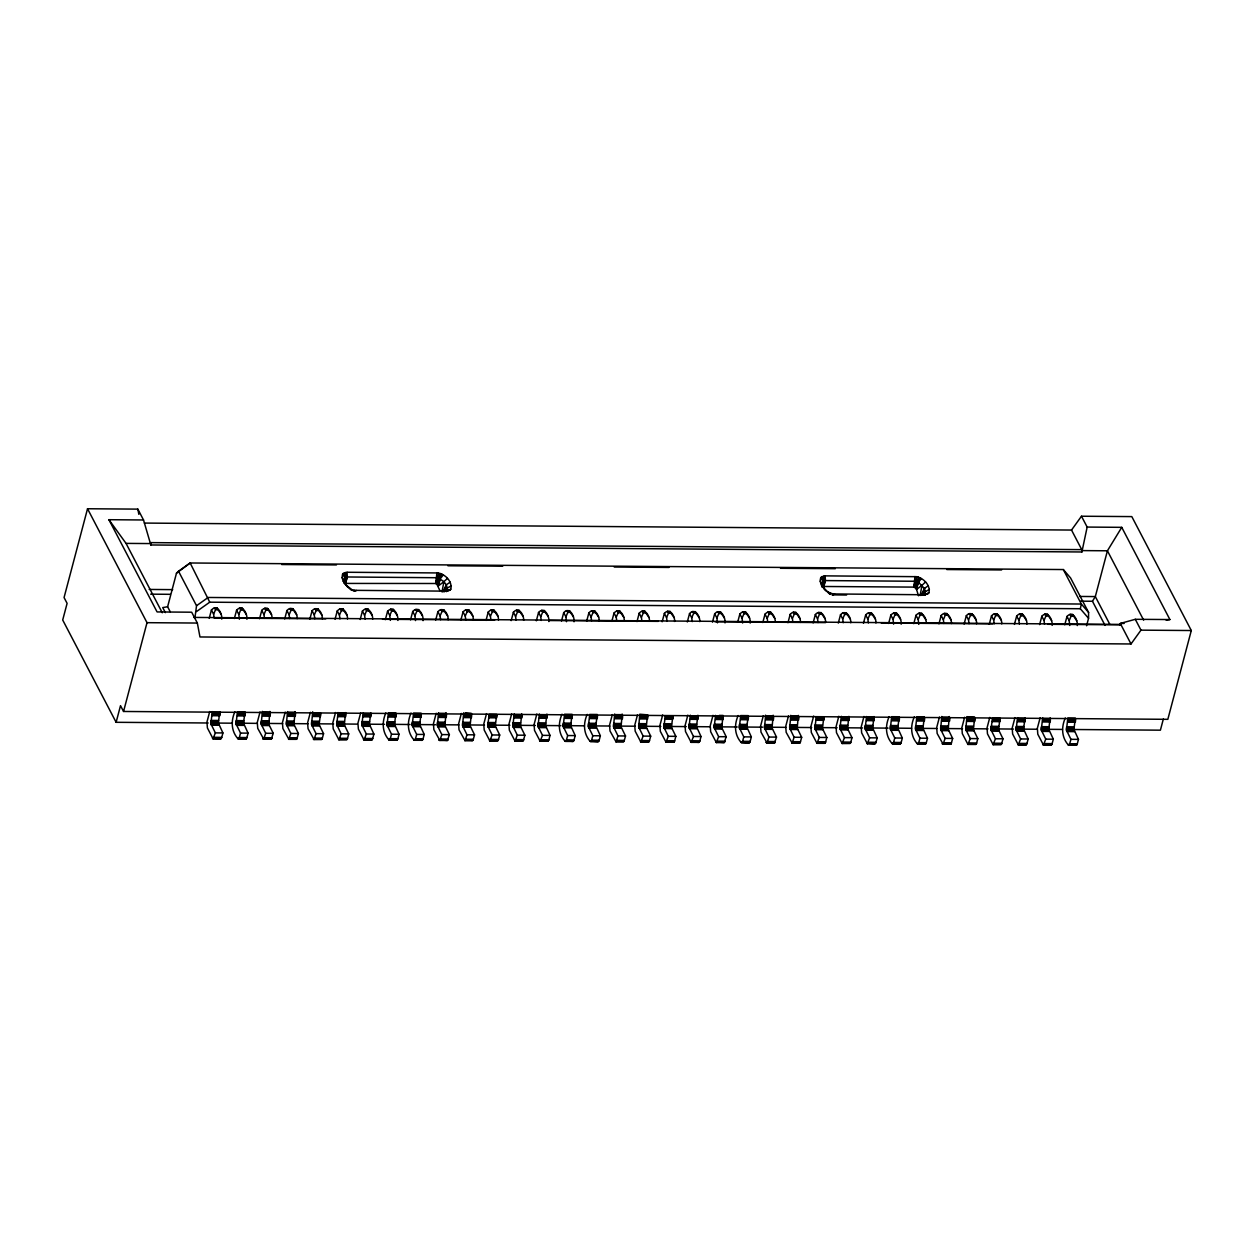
<?xml version="1.0" encoding="UTF-8"?>
<svg xmlns="http://www.w3.org/2000/svg" width="1254" height="1254" viewBox="0 0 1254 1254"><rect width="100%" height="100%" fill="white"/><g stroke="black" fill="none" stroke-linecap="round" stroke-linejoin="round"><path stroke-width="1.5" d="M195.028 617.172L196.533 605.729L178.523 571.228L190.153 562.983L1063.329 569.551L1070.571 577.953L1088.582 612.438L1088.55 618.3L1086.575 625.746M345.947 585.022L353.942 591.245L354.851 590.336L446.361 591.151L450.797 589.255C452.741 581.307 444.621 573.329 436.847 572.937L347.029 572.263L342.593 574.16C340.571 580.978 346.872 586.433 351.575 590.321M209.732 711.535L206.957 722.022L207.396 727.947L213.055 738.763L215.359 732.885L210.907 723.793L212.239 711.582M212.443 738.167L220.594 738.81L221.739 737.383L222.914 732.947L218.368 723.009L219.795 711.645M237.617 738.355L239.138 738.167L240.533 733.073L236.081 723.981L237.414 711.77L244.953 711.833L243.527 723.197L248.073 733.135L246.913 737.571L245.768 738.998L237.617 738.355C231.065 730.721 230.971 720.58 234.89 711.723M260.064 711.911L257.289 722.398L257.728 728.323L263.701 739.092L265.691 733.261L261.24 724.169L262.337 711.363M262.776 738.543L271.256 739.155L273.247 733.324L268.795 724.232L269.892 711.426M285.222 712.1L282.448 722.586L282.887 728.527L288.875 739.28L290.85 733.449L286.398 724.357L287.495 711.567M295.489 738.778L297.01 738.606L298.405 733.512L293.953 724.42L295.051 711.614M310.381 712.303L307.622 722.774L308.045 728.715L314.033 739.468L316.024 733.637L311.572 724.546L312.669 711.755M320.946 739.39L322.168 738.794L323.563 733.7L319.112 724.608L320.616 713.15L313.077 713.087M335.555 712.491L332.78 722.962L333.219 728.903L338.862 739.703L341.182 733.825L336.73 724.734L338.063 712.538M345.822 739.17L347.342 738.982L348.737 733.888L344.286 724.796L345.618 712.586M360.713 712.68L357.939 723.15L358.378 729.091L364.036 739.891L366.34 734.013L361.889 724.922L363.221 712.727M363.425 739.296L371.576 739.954L372.72 738.512L373.896 734.076L369.35 724.138L370.776 712.774M388.599 739.484L390.119 739.296L391.514 734.201L387.063 725.125L388.395 712.915L395.935 712.977L394.508 724.326L399.054 734.264L397.894 738.7L396.75 740.142L388.599 739.484C382.047 731.866 381.953 721.724 385.871 712.868M413.757 739.672L415.278 739.484L416.673 734.405L412.221 725.314L413.554 713.103L421.109 713.165L419.682 724.53L424.228 734.452L423.053 738.888L421.908 740.33L413.757 739.672C407.205 732.054 407.111 721.912 411.046 713.056M436.204 713.244L433.429 723.715L433.868 729.656L439.856 740.424L441.831 734.593L437.38 725.502L438.477 712.695M438.916 739.86L447.396 740.487L449.387 734.64L444.935 725.549L446.032 712.758M461.362 713.432L458.603 723.903L459.027 729.844L465.015 740.612L467.005 734.781L462.554 725.69L463.651 712.883M471.912 740.518L473.15 739.923L474.545 734.828L470.093 725.737L471.426 713.542L465.532 712.899M486.536 713.62L483.762 724.091L484.201 730.032L489.844 740.848L492.164 734.969L487.712 725.878L489.217 714.419L496.756 714.466L495.252 725.941L499.719 735.016L498.324 740.111L496.803 740.299M511.695 713.808L508.92 724.295L509.359 730.22L515.018 741.036L517.322 735.157L512.87 726.066L514.203 713.855M521.962 740.487L523.482 740.299L524.877 735.22L520.426 726.129L521.758 713.918M536.853 713.996L534.094 724.483L534.517 730.408L540.176 741.224L542.496 735.346L538.044 726.254L539.377 714.043M539.581 740.628L547.732 741.271L548.86 739.844L550.036 735.408L545.49 725.47L546.916 714.106M564.739 740.816L566.259 740.628L567.654 735.534L563.203 726.442L564.535 714.231L572.09 714.294L570.664 725.658L575.21 735.596L574.034 740.032L572.89 741.459L564.739 740.816C558.187 733.182 558.093 723.041 562.027 714.184M589.897 741.004L591.418 740.816L592.813 735.722L588.361 726.63L589.693 714.435L597.249 714.482L595.822 725.847L600.368 735.784L599.193 740.221L598.048 741.663L589.897 741.004C583.345 733.371 583.251 723.229 587.186 714.388M612.344 714.576L609.585 725.047L610.008 730.988L615.996 741.757L617.987 735.91L613.535 726.818L614.632 714.028M622.611 741.255L624.131 741.067L625.527 735.973L621.075 726.881L622.172 714.075M637.518 714.764L634.743 725.235L635.182 731.176L640.825 741.976L643.145 736.098L638.694 727.006L639.791 714.216L647.581 714.858L646.233 727.069L650.701 736.161L649.29 741.255L648.067 741.851M662.676 714.952L659.902 725.423L660.341 731.364L665.999 742.164L668.304 736.286L663.852 727.21L665.357 715.736L672.912 715.799L671.407 727.257L675.859 736.349L674.464 741.443L672.943 741.631M687.835 715.141L685.076 725.611L685.499 731.552L691.158 742.352L693.478 736.49L689.026 727.398L690.358 715.188M690.562 741.757L698.713 742.415L699.842 740.973L701.017 736.537L696.472 726.615L697.898 715.25M713.009 715.329L710.234 725.8L710.673 731.74L716.316 742.54L718.636 736.678L714.184 727.586L715.517 715.376M715.721 741.945L724.201 742.556L726.191 736.725L721.724 727.633L723.072 715.438L719.294 715.407M740.879 742.133L742.399 741.96L743.794 736.866L739.343 727.775L740.675 715.564L748.23 715.626L746.804 726.991L751.35 736.913L750.174 741.365L749.03 742.791L740.879 742.133C734.327 734.515 734.233 724.373 738.167 715.517M763.325 715.705L760.567 726.176L760.99 732.117L766.978 742.885L768.968 737.054L764.517 727.963L765.598 715.156M766.053 742.321L774.517 742.948L776.508 737.101L772.056 728.01L773.154 715.219M788.5 715.893L785.725 726.379L786.164 732.305L792.136 743.073L794.127 737.242L789.675 728.151L790.772 715.344M799.049 742.979L800.271 742.384L801.682 737.305L797.215 728.213L798.312 715.407M813.658 716.081L810.883 726.568L811.322 732.493L816.981 743.308L819.285 737.43L814.834 728.339L816.338 716.88L823.894 716.927L822.389 728.402L826.841 737.493L825.445 742.572L824.207 743.167M838.816 716.269L836.057 726.756L836.481 732.681L842.139 743.497L844.459 737.618L839.992 728.527L841.34 716.316M849.083 742.948L850.604 742.776L851.999 737.681L847.547 728.59L848.88 716.379M863.975 716.457L861.216 726.944L861.655 732.885L867.298 743.685L869.618 737.807L865.166 728.715L866.498 716.52M866.702 743.089L874.853 743.747L875.997 742.305L877.173 737.869L872.612 727.931L874.054 716.567M891.86 743.277L893.381 743.089L894.776 737.995L890.324 728.903L891.657 716.708L899.212 716.755L897.786 728.119L902.331 738.057L901.156 742.493L900.011 743.935L891.86 743.277C885.308 735.643 885.214 725.502 889.149 716.661M917.019 743.465L918.555 743.277L919.95 738.183L915.483 729.091L916.831 716.896L924.37 716.943L922.944 728.308L927.49 738.245L926.314 742.681L925.186 744.124L917.019 743.465C910.482 735.832 910.373 725.69 914.307 716.849M939.465 717.037L936.707 727.508L937.146 733.449L943.118 744.218L945.108 738.371L940.657 729.279L941.754 716.489M950.03 744.124L951.253 743.528L952.664 738.434L948.196 729.342L949.294 716.536M964.639 717.225L961.865 727.696L962.304 733.637L967.963 744.437L970.267 738.559L965.815 729.483L966.912 716.677L974.703 717.335L973.37 729.53L977.822 738.622L976.427 743.716L974.907 743.904M989.798 717.413L987.039 727.884L987.462 733.825L993.121 744.625L995.441 738.763L990.974 729.671L992.478 718.197L1000.034 718.26L998.529 729.718L1002.981 738.81L1001.585 743.904L1000.065 744.092M1014.956 717.601L1012.197 728.072L1012.636 734.013L1018.279 744.813L1020.599 738.951L1016.148 729.859L1017.48 717.649M1017.684 744.218L1025.835 744.876L1026.979 743.45L1028.155 738.998L1023.593 729.076L1025.02 717.711M1040.13 717.79L1037.356 728.26L1037.795 734.201L1043.453 745.017L1045.758 739.139L1041.306 730.047L1042.638 717.837M1042.842 744.406L1050.993 745.064L1052.137 743.638L1053.313 739.186L1048.767 729.264L1050.194 717.899M1068 744.61L1069.521 744.421L1070.932 739.327L1066.464 730.236L1067.812 718.025L1075.352 718.087L1073.926 729.452L1078.471 739.374L1077.296 743.826L1076.167 745.252L1068 744.61C1061.464 736.976 1061.354 726.834 1065.289 717.978M439.888 590.587L436.658 583.768L438.539 573.094M918.492 595.76L916.549 589.458L914.762 587.374L916.643 576.683L825.132 575.868L820.696 577.765C818.925 582.938 822.812 587.405 826.104 590.916L821.323 584.913M348.001 587.327C345.555 585.414 342.17 577.342 347.311 576.981L437.975 577.733L443.932 581.652L446.283 584.866L447.27 588.063L446.534 591.449L450.217 590.054M823.737 587.703L823.204 581.527L825.414 580.586L915.232 581.26L918.461 582.248L924.402 588.471L925.389 591.669L924.637 595.039L928.9 592.86C930.829 585.367 923.634 578.188 916.643 576.683M445.342 590.524L446.283 584.866L450.17 582.107M923.446 594.13L924.402 588.471L928.274 585.712M441.988 591.888L443.932 581.652L447.443 578.392M920.091 595.493L922.035 585.257L925.546 581.997M144.382 523.075L1071.527 530.05L1081.481 516.225L1087.155 527.072L1081.889 551.979L150.841 544.973L150.699 542.621L1081.747 549.628L1081.889 551.979M344.16 572.764L345.869 577.232L344.239 583.423L435.859 583.502L436.847 572.937M823.58 575.994L824.646 580.633L823.329 586.48L913.962 587.107L914.95 576.542M1088.55 618.3L1080.321 608.739L1081.34 604.036L1063.329 569.551M345.477 572.388L346.527 577.044L345.226 582.875L347.311 576.981L347.029 572.263M444.778 591.637L446.283 584.866L442.991 591.825M922.897 595.242L924.402 588.471L921.094 595.431M446.487 591.465L447.27 588.063L451.315 585.822M924.606 595.07L925.389 591.669L929.418 589.411M344.207 582.311L345.383 577.53L343.173 573.376M821.292 576.965L823.486 581.135L822.31 585.9L823.988 580.821L822.263 576.37M344.27 581.198L345.085 577.922L342.593 574.16M821.981 586.433L823.204 581.527L820.696 577.765M440.264 573.486L437.223 584.16L441.878 574.113M918.367 577.091L915.342 587.75L919.997 577.718M150.841 544.973L143.52 519.971L137.846 509.124L87.529 508.748L64.064 597.547L67.105 603.362L62.7 620.009L116.12 722.304L208.195 722.994M116.12 722.304L120.509 705.657L123.55 711.473L1167.835 719.326L1191.3 630.527L1131.813 516.601L1081.481 516.225M123.55 711.473L147.016 622.674L87.529 508.748M170.23 611.764L167.613 606.764L176.469 573.219L178.523 571.228M209.214 618.347L211.424 609.993C217.255 603.503 222.428 613.661 221.754 619.115M234.373 618.535L236.583 610.181C242.43 603.691 247.602 613.849 246.913 619.304M259.547 618.724L261.757 610.369C267.086 604.177 272.479 613.096 272.008 618.426M284.705 618.912L286.915 610.557C292.26 604.365 297.653 613.284 297.167 618.614M309.863 619.115L312.074 610.745C317.419 604.553 322.811 613.472 322.325 618.802M344.145 581.542L345.085 577.922M335.037 619.304L337.248 610.933C342.577 604.741 347.969 613.661 347.499 618.99M345.775 582.812L347.311 576.981M360.196 619.492L362.406 611.121C367.751 604.93 373.143 613.864 372.657 619.178M385.354 619.68L387.564 611.309C393.411 604.836 398.584 614.993 397.894 620.432M410.528 619.868L412.723 611.497C418.57 605.024 423.742 615.181 423.053 620.636M435.577 583.486L437.129 577.655M443.305 574.928L440.358 578.643L438.445 585.853L443.932 581.652M435.687 620.056L437.897 611.686C443.242 605.494 448.634 614.429 448.148 619.742M460.845 620.244L463.055 611.889C468.4 605.682 473.793 614.617 473.307 619.931M486.019 620.432L488.214 612.077C493.559 605.886 498.951 614.805 498.481 620.119M511.177 620.62L513.388 612.265C518.733 606.074 524.125 614.993 523.639 620.322M536.336 620.808L538.546 612.454C544.393 605.964 549.566 616.122 548.876 621.576M561.51 620.996L563.704 612.642C569.551 606.152 574.724 616.31 574.034 621.765M586.668 621.185L588.878 612.83C594.224 606.638 599.616 615.557 599.13 620.887M611.827 621.388L614.037 613.018C619.382 606.826 624.774 615.745 624.288 621.075M637.001 621.576L639.195 613.206C644.54 607.014 649.933 615.933 649.462 621.263M662.159 621.765L664.369 613.394C669.714 607.202 675.107 616.137 674.621 621.451M687.317 621.953L689.528 613.582C694.873 607.391 700.265 616.325 699.779 621.639M712.476 622.141L714.686 613.77C720.533 607.297 725.705 617.454 725.016 622.909M737.65 622.329L739.86 613.974C745.691 607.485 750.864 617.642 750.19 623.097M762.808 622.517L765.018 614.162C770.364 607.955 775.756 616.89 775.27 622.203M787.967 622.705L790.177 614.35C795.522 608.159 800.914 617.078 800.444 622.407M821.778 586.935L823.204 581.527M822.749 585.477L823.988 580.821L822.812 586.684L824.646 580.633M813.141 622.893L815.351 614.538C820.68 608.347 826.088 617.266 825.602 622.595L715.031 621.78M823.878 586.402L825.414 580.586L825.132 575.868M838.299 623.081L840.509 614.726C845.854 608.535 851.247 617.454 850.761 622.783M863.457 623.269L865.668 614.915C871.013 608.723 876.405 617.642 875.935 622.972M888.631 623.473L890.842 615.103C896.673 608.613 901.845 618.786 901.171 624.226M913.696 587.076L915.232 581.26M921.408 578.517L918.461 582.248L916.549 589.458L922.035 585.257M913.79 623.661L916 615.291C921.345 609.099 926.737 618.018 926.251 623.348M938.948 623.849L941.158 615.479C946.504 609.287 951.896 618.222 951.425 623.536M964.122 624.037L966.332 615.667C971.662 609.475 977.07 618.41 976.584 623.724M989.281 624.226L991.491 615.855C996.836 609.663 1002.228 618.598 1001.742 623.912M1014.439 624.414L1016.649 616.043C1021.994 609.852 1027.387 618.786 1026.916 624.1M1039.613 624.602L1041.823 616.247C1047.654 609.757 1052.827 619.915 1052.153 625.37M1064.771 624.79L1066.982 616.435C1072.828 609.946 1077.985 620.103 1077.311 625.558M1047.56 624.288L1119.932 624.821L1120.292 623.442L1135.309 619.304L1169.904 619.554L1121.75 527.338L1087.155 527.072M1163.336 719.059L1160.405 730.173L1072.233 729.499M439.637 578.235L437.834 584.819L440.358 578.643M917.756 581.84L915.937 588.408L918.461 582.248M344.427 580.994L345.383 577.53M822.044 586.339L823.486 581.135M446.283 591.465L447.27 588.063M924.386 595.07L925.389 591.669M346.527 577.044L344.709 583.079L345.869 577.232L344.333 582.232M435.859 583.502L437.975 577.733M913.962 587.107L916.078 581.323M444.104 591.716L446.283 584.866M922.207 595.321L924.402 588.471M823.329 586.48L825.414 580.586M438.837 577.922L436.126 583.565M916.94 581.527L914.229 587.154M325.789 618.849L214.136 617.987L213.619 614.194L215.531 609.726L214.622 607.986M239.373 619.241L238.793 614.397L240.705 609.914L239.796 608.174M264.453 618.363L263.951 614.585L265.864 610.102L264.955 608.362M289.611 618.551L289.11 614.773L291.022 610.29L290.113 608.551M314.785 618.739L314.284 614.962L316.196 610.479L315.287 608.739M339.944 618.927L339.442 615.15L341.354 610.667L340.445 608.927M365.102 619.115L364.6 615.338L366.513 610.855L365.604 609.115M390.355 620.385L389.759 615.526L391.687 611.043L390.778 609.303M415.513 620.573L414.933 615.714L416.845 611.247L415.936 609.491M440.593 619.695L440.091 615.902L442.004 611.435L441.094 609.679M465.767 619.884L465.25 616.09L467.178 611.623L466.269 609.883M490.925 620.072L490.424 616.278L492.336 611.811L491.427 610.071M516.084 620.26L515.582 616.466L517.494 611.999L516.585 610.259M541.258 620.448L540.74 616.67L542.668 612.187L541.759 610.447M566.494 621.702L565.915 616.858L567.827 612.375L566.918 610.635M591.574 620.824L591.073 617.046L592.985 612.563L592.076 610.823M616.749 621.012L616.231 617.234L618.159 612.751L617.25 611.011M641.907 621.2L641.405 617.423L643.318 612.94L642.409 611.2M667.065 621.388L666.564 617.611L668.476 613.128L667.567 611.388M692.239 621.592L691.722 617.799L693.65 613.331L692.741 611.576M717.476 622.846L716.896 617.987L718.808 613.519L717.899 611.764M742.634 623.034L742.054 618.175L743.967 613.708L743.058 611.952M767.73 622.156L767.213 618.363L769.141 613.896L768.232 612.156M792.889 622.345L792.387 618.551L794.299 614.084L793.39 612.344M818.047 622.533L817.545 618.755L819.458 614.272L818.548 612.532M843.221 622.721L842.704 618.943L844.632 614.46L843.707 612.72M868.379 622.909L867.878 619.131L869.79 614.648L868.881 612.908M893.616 624.178L893.036 619.319L894.948 614.836L894.039 613.096M918.774 624.367L918.194 619.507L920.122 615.024L919.198 613.284M943.87 623.473L943.369 619.695L945.281 615.212L944.372 613.472M969.029 623.661L968.527 619.884L970.439 615.4L969.53 613.661M994.203 623.865L993.685 620.072L995.613 615.604L994.688 613.849M1019.361 624.053L1018.859 620.26L1020.772 615.792L1019.863 614.037M1044.519 624.241L1044.018 620.448L1045.93 615.98L1045.021 614.225M1069.756 625.495L1069.176 620.636L1071.104 616.169L1070.179 614.429M1121.75 527.338L1107.423 550.788L1095.322 596.575L1092.453 601.262L1080.697 601.168M143.52 519.971L108.926 519.705L157.079 611.936L191.674 612.203L197.348 623.05L199.966 636.969L1131.014 643.976L1140.968 630.151L1191.3 630.527M928.321 593.659L924.464 594.757L832.954 593.941L832.06 594.851L846.575 595.023M176.469 573.219L190.153 562.983L209.747 602.186L1080.321 608.739M196.533 605.729L208.164 597.468L1081.34 604.036L1088.582 612.438M196.502 611.576L209.747 602.186M354.804 591.324L356.544 590.477M832.907 594.913L834.647 594.082M1119.932 624.821L1120.794 624.414L193.665 617.423M446.832 591.042L450.797 589.255M924.935 594.647L928.9 592.86M167.613 606.764L162.722 607.579L165.371 612.642M1166.142 620.181L1169.904 619.554M108.926 519.705L126.043 543.39L151.201 543.578L150.699 542.621M281.664 564.519L336.433 564.927M447.944 565.773L502.729 566.181M614.241 567.027L669.009 567.435M780.521 568.281L835.305 568.689M946.817 569.535L1001.585 569.943M149.195 589.443L172.707 589.631M1079.647 596.449L1095.322 596.575L1109.806 624.32M150.652 594.161L170.23 594.318M214.073 608.112L217.334 608.143M239.232 608.3L242.492 608.331M264.39 608.488L267.651 608.519M289.564 608.676L292.825 608.707M314.723 608.864L317.983 608.895M339.881 609.052L343.141 609.083M365.055 609.256L368.315 609.272M390.213 609.444L393.474 609.46M415.372 609.632L418.632 609.648M440.546 609.82L443.791 609.836M465.704 610.008L468.965 610.024M490.863 610.196L494.123 610.228M516.037 610.384L519.281 610.416M541.195 610.573L544.455 610.604M566.353 610.761L569.614 610.792M591.527 610.949L594.772 610.98M616.686 611.137L619.946 611.168M641.844 611.325L645.105 611.356M667.003 611.529L670.263 611.544M692.177 611.717L695.437 611.733M717.335 611.905L720.595 611.921M742.493 612.093L745.754 612.109M767.667 612.281L770.928 612.297M792.826 612.469L796.086 612.501M817.984 612.657L821.245 612.689M843.158 612.845L846.419 612.877M868.317 613.034L871.577 613.065M893.475 613.222L896.735 613.253M918.649 613.41L921.909 613.441M943.807 613.614L947.068 613.629M968.966 613.802L972.226 613.817M994.14 613.99L997.4 614.005M1019.298 614.178L1022.559 614.194M1044.457 614.366L1047.717 614.382M1069.631 614.554L1072.891 614.585M215.531 609.726L218.055 609.742L221.174 614.256M240.705 609.914L243.213 609.93L246.333 614.444M265.864 610.102L268.387 610.118L271.491 614.632M291.022 610.29L293.546 610.306L296.665 614.821M316.196 610.479L318.704 610.494L321.823 615.009M341.354 610.667L343.878 610.698L346.982 615.212M366.513 610.855L369.037 610.886L372.156 615.4M391.687 611.043L394.195 611.074L397.314 615.589M416.845 611.247L419.369 611.262L422.473 615.777M442.004 611.435L444.527 611.45L447.647 615.965M467.178 611.623L469.686 611.638L472.805 616.153M492.336 611.811L494.86 611.827L497.963 616.341M517.494 611.999L520.018 612.015L523.137 616.529M542.668 612.187L545.177 612.203L548.296 616.717M567.827 612.375L570.335 612.391L573.454 616.905M592.985 612.563L595.509 612.579L598.628 617.093M618.159 612.751L620.667 612.767L623.787 617.281M643.318 612.94L645.826 612.971L648.945 617.485M668.476 613.128L671 613.159L674.119 617.673M693.65 613.331L696.158 613.347L699.277 617.861M718.808 613.519L721.316 613.535L724.436 618.05M743.967 613.708L746.491 613.723L749.61 618.238M769.141 613.896L771.649 613.911L774.768 618.426M794.299 614.084L796.807 614.099L799.927 618.614M819.458 614.272L821.981 614.288L825.101 618.802M844.632 614.46L847.14 614.476L850.259 618.99M869.79 614.648L872.298 614.664L875.417 619.178M894.948 614.836L897.472 614.852L900.591 619.366M920.122 615.024L922.63 615.056L925.75 619.554M945.281 615.212L947.789 615.244L950.908 619.758M970.439 615.4L972.963 615.432L976.082 619.946M995.613 615.604L998.121 615.62L1001.241 620.134M1020.772 615.792L1023.28 615.808L1026.399 620.322M1045.93 615.98L1048.454 615.996L1051.573 620.511M1071.104 616.169L1073.612 616.184L1076.731 620.699M1124.164 623.473L1120.292 623.442L1131.014 643.976M382.517 619.272L494.703 620.103M548.782 620.526L658.319 621.357M881.296 623.034L992.792 623.865M147.016 622.674L197.348 623.05M262.572 711.958L270.127 712.021M287.73 712.162L295.286 712.209M438.712 713.291L446.267 713.354M463.886 713.479L471.426 713.542M614.868 714.623L622.407 714.67M640.026 714.811L647.581 714.858M765.849 715.752L773.389 715.815M791.008 715.94L798.563 716.003M941.989 717.084L949.529 717.131M967.147 717.272L974.703 717.335M212.412 712.335L219.967 712.382M237.586 712.523L245.126 712.57M262.744 712.711L270.3 712.774M287.903 712.899L295.458 712.962M338.235 713.275L345.79 713.338M363.394 713.463L370.949 713.526M388.568 713.651L396.107 713.714M413.726 713.839L421.266 713.902M438.884 714.043L446.44 714.09M464.058 714.231L471.598 714.278M514.375 714.608L521.93 714.655M539.549 714.796L547.089 714.858M564.708 714.984L572.247 715.046M589.866 715.172L597.421 715.235M615.04 715.36L622.58 715.423M640.198 715.548L647.738 715.611M690.531 715.924L698.07 715.987M715.689 716.128L723.229 716.175M740.848 716.316L748.403 716.363M766.006 716.504L773.561 716.551M791.18 716.692L798.72 716.739M841.497 717.069L849.052 717.131M866.671 717.257L874.21 717.319M891.829 717.445L899.384 717.507M916.987 717.633L924.543 717.696M942.162 717.821L949.701 717.884M967.32 718.009L974.875 718.072M1017.652 718.401L1025.192 718.448M1042.811 718.589L1050.366 718.636M1067.969 718.777L1075.524 718.824M212.506 713.181L220.061 713.228M237.68 713.369L245.22 713.416M262.838 713.557L270.378 713.604M287.997 713.745L295.552 713.792M313.171 713.934L320.71 713.981M338.329 714.122L345.869 714.184M363.488 714.31L371.043 714.372M388.646 714.498L396.201 714.561M413.82 714.686L421.36 714.749M438.978 714.874L446.534 714.937M464.137 715.062L471.692 715.125M489.311 715.25L496.85 715.313M514.469 715.454L522.025 715.501M539.628 715.642L547.183 715.689M564.802 715.83L572.341 715.877M589.96 716.018L597.515 716.065M615.118 716.206L622.674 716.269M640.292 716.395L647.832 716.457M665.451 716.583L673.006 716.645M690.609 716.771L698.164 716.833M715.783 716.959L723.323 717.022M740.942 717.147L748.497 717.21M766.1 717.335L773.655 717.398M791.274 717.523L798.814 717.586M816.432 717.727L823.988 717.774M841.591 717.915L849.146 717.962M866.765 718.103L874.304 718.15M891.923 718.291L899.479 718.338M917.082 718.479L924.637 718.542M942.256 718.667L949.795 718.73M967.414 718.856L974.969 718.918M992.572 719.044L1000.128 719.106M1017.746 719.232L1025.286 719.294M1042.905 719.42L1050.46 719.482M1068.063 719.608L1075.619 719.671M212.522 714.059L220.061 714.106M237.68 714.247L245.235 714.31M262.838 714.435L270.394 714.498M288.012 714.623L295.552 714.686M313.171 714.811L320.726 714.874M338.329 714.999L345.885 715.062M363.503 715.188L371.043 715.25M388.662 715.376L396.217 715.438M413.82 715.579L421.375 715.626M438.994 715.768L446.534 715.815M464.152 715.956L471.708 716.003M489.311 716.144L496.866 716.191M514.485 716.332L522.025 716.379M539.643 716.52L547.199 716.583M564.802 716.708L572.357 716.771M589.976 716.896L597.515 716.959M615.134 717.084L622.689 717.147M640.292 717.272L647.848 717.335M665.466 717.46L673.006 717.523M690.625 717.649L698.18 717.711M715.783 717.852L723.339 717.899M740.957 718.04L748.497 718.087M766.116 718.228L773.671 718.276M791.274 718.417L798.829 718.464M816.448 718.605L823.988 718.667M841.606 718.793L849.162 718.856M866.765 718.981L874.32 719.044M891.939 719.169L899.479 719.232M917.097 719.357L924.653 719.42M942.256 719.545L949.811 719.608M967.43 719.733L974.969 719.796M992.588 719.921L1000.143 719.984M1017.746 720.125L1025.302 720.172M1042.92 720.313L1050.46 720.36M1068.079 720.501L1075.634 720.548M212.443 714.921L219.999 714.968M237.602 715.109L245.157 715.172M262.776 715.297L270.315 715.36M287.934 715.485L295.489 715.548M313.092 715.673L320.648 715.736M338.267 715.862L345.806 715.924M363.425 716.05L370.98 716.112M388.583 716.238L396.139 716.3M413.757 716.442L421.297 716.489M438.916 716.63L446.455 716.677M464.074 716.818L471.629 716.865M489.248 717.006L496.788 717.053M514.406 717.194L521.946 717.257M539.565 717.382L547.12 717.445M564.739 717.57L572.279 717.633M589.897 717.758L597.437 717.821M615.056 717.946L622.611 718.009M640.23 718.134L647.769 718.197M665.388 718.323L672.928 718.385M690.546 718.526L698.102 718.573M715.721 718.714L723.26 718.761M740.879 718.903L748.419 718.95M766.037 719.091L773.593 719.138M791.196 719.279L798.751 719.326M816.37 719.467L823.909 719.53M841.528 719.655L849.083 719.718M866.686 719.843L874.242 719.906M891.86 720.031L899.4 720.094M917.019 720.219L924.574 720.282M942.177 720.407L949.733 720.47M967.351 720.595L974.891 720.658M992.51 720.799L1000.065 720.846M1017.668 720.987L1025.223 721.034M1042.842 721.175L1050.382 721.222M1068 721.363L1075.556 721.411M212.287 715.705L219.842 715.768M237.445 715.893L245 715.956M262.619 716.081L270.159 716.144M287.777 716.269L295.333 716.332M312.936 716.457L320.491 716.52M338.11 716.645L345.649 716.708M363.268 716.833L370.823 716.896M388.426 717.037L395.982 717.084M413.601 717.225L421.14 717.272M438.759 717.413L446.314 717.46M463.917 717.601L471.473 717.649M489.091 717.79L496.631 717.837M514.25 717.978L521.805 718.04M539.408 718.166L546.963 718.228M564.582 718.354L572.122 718.417M589.741 718.542L597.296 718.605M614.899 718.73L622.454 718.793M640.073 718.918L647.613 718.981M665.231 719.106L672.787 719.169M690.39 719.31L697.945 719.357M715.564 719.498L723.103 719.545M740.722 719.686L748.277 719.733M765.88 719.874L773.436 719.921M791.055 720.062L798.594 720.125M816.213 720.251L823.768 720.313M841.371 720.439L848.927 720.501M866.545 720.627L874.085 720.689M891.704 720.815L899.243 720.878M916.862 721.003L924.417 721.066M942.036 721.191L949.576 721.254M967.195 721.379L974.734 721.442M992.353 721.583L999.908 721.63M1017.527 721.771L1025.067 721.818M1042.685 721.959L1050.225 722.006M1067.844 722.147L1075.399 722.194M211.048 720.423L218.588 720.47M236.207 720.611L243.746 720.674M261.365 720.799L268.92 720.862M286.523 720.987L294.079 721.05M311.697 721.175L319.237 721.238M336.856 721.363L344.411 721.426M362.014 721.552L369.569 721.614M387.188 721.74L394.728 721.802M412.347 721.943L419.902 721.99M437.505 722.132L445.06 722.179M462.679 722.32L470.219 722.367M487.837 722.508L495.393 722.555M512.996 722.696L520.551 722.759M538.17 722.884L545.709 722.947M563.328 723.072L570.883 723.135M588.487 723.26L596.042 723.323M613.661 723.448L621.2 723.511M638.819 723.636L646.374 723.699M663.977 723.824L671.533 723.887M689.151 724.013L696.691 724.075M714.31 724.216L721.865 724.263M739.468 724.404L747.023 724.451M764.642 724.593L772.182 724.64M789.801 724.781L797.356 724.828M814.959 724.969L822.514 725.031M840.133 725.157L847.673 725.22M865.291 725.345L872.847 725.408M890.45 725.533L898.005 725.596M915.624 725.721L923.163 725.784M940.782 725.909L948.337 725.972M965.941 726.097L973.496 726.16M991.115 726.301L998.654 726.348M1016.273 726.489L1023.828 726.536M1041.431 726.677L1048.987 726.724M1066.605 726.865L1074.145 726.912M210.891 721.207L218.431 721.269M236.05 721.395L243.605 721.458M261.208 721.583L268.764 721.646M286.382 721.771L293.922 721.834M311.541 721.959L319.096 722.022M336.699 722.147L344.254 722.21M361.873 722.335L369.413 722.398M387.031 722.523L394.587 722.586M412.19 722.727L419.745 722.774M437.364 722.915L444.904 722.962M462.522 723.103L470.062 723.15M487.681 723.292L495.236 723.339M512.855 723.48L520.394 723.542M538.013 723.668L545.553 723.73M563.171 723.856L570.727 723.919M588.345 724.044L595.885 724.107M613.504 724.232L621.043 724.295M638.662 724.42L646.218 724.483M663.836 724.608L671.376 724.671M688.995 724.812L696.534 724.859M714.153 725L721.708 725.047M739.327 725.188L746.867 725.235M764.485 725.376L772.025 725.423M789.644 725.564L797.199 725.611M814.802 725.752L822.358 725.815M839.976 725.941L847.516 726.003M865.135 726.129L872.69 726.191M890.293 726.317L897.848 726.379M915.467 726.505L923.007 726.568M940.625 726.693L948.181 726.756M965.784 726.881L973.339 726.944M990.958 727.085L998.497 727.132M1016.116 727.273L1023.672 727.32M1041.275 727.461L1048.83 727.508M1066.449 727.649L1073.988 727.696M210.813 722.069L218.353 722.132M235.971 722.257L243.527 722.32M261.13 722.445L268.685 722.508M286.304 722.633L293.844 722.696M311.462 722.821L319.018 722.884M336.621 723.009L344.176 723.072M361.795 723.197L369.334 723.26M386.953 723.401L394.508 723.448M412.111 723.589L419.667 723.636M437.285 723.777L444.825 723.824M462.444 723.966L469.999 724.013M487.602 724.154L495.158 724.216M512.776 724.342L520.316 724.404M537.935 724.53L545.49 724.593M563.093 724.718L570.648 724.781M588.267 724.906L595.807 724.969M613.425 725.094L620.981 725.157M638.584 725.282L646.139 725.345M663.758 725.47L671.298 725.533M688.916 725.674L696.472 725.721M714.075 725.862L721.63 725.909M739.249 726.05L746.788 726.097M764.407 726.238L771.962 726.285M789.565 726.427L797.121 726.489M814.739 726.615L822.279 726.677M839.898 726.803L847.453 726.865M865.056 726.991L872.612 727.054M890.23 727.179L897.77 727.242M915.389 727.367L922.944 727.43M940.547 727.555L948.102 727.618M965.721 727.759L973.261 727.806M990.879 727.947L998.435 727.994M1016.038 728.135L1023.593 728.182M1041.212 728.323L1048.752 728.37M1066.37 728.511L1073.926 728.558M210.813 722.947L218.368 723.009M235.987 723.135L257.18 723.37M261.145 723.323L268.701 723.386M286.304 723.511L293.859 723.574M311.478 723.715L319.018 723.762M336.636 723.903L344.192 723.95M361.795 724.091L369.35 724.138M386.969 724.279L410.011 724.514M412.127 724.467L419.682 724.53M437.285 724.655L444.841 724.718M462.46 724.843L469.999 724.906M487.618 725.031L495.173 725.094M512.776 725.22L520.332 725.282M537.95 725.408L545.49 725.47M563.109 725.596L584.38 725.831M588.267 725.8L595.822 725.847M613.441 725.988L620.981 726.035M638.599 726.176L646.155 726.223M663.758 726.364L671.313 726.411M688.932 726.552L696.472 726.615M714.09 726.74L721.646 726.803M739.249 726.928L746.804 726.991M764.423 727.116L771.962 727.179M789.581 727.304L797.121 727.367M814.739 727.492L822.295 727.555M839.914 727.681L847.453 727.743M865.072 727.869L872.612 727.931M890.23 728.072L911.58 728.292M915.404 728.26L922.944 728.308M940.563 728.449L948.102 728.496M965.721 728.637L973.276 728.684M990.895 728.825L998.435 728.887M1016.053 729.013L1023.593 729.076M1041.212 729.201L1048.767 729.264M1066.386 729.389L1073.926 729.452M217.992 723.072L231.708 723.182M266.977 723.433L282.652 723.558M292.448 723.636L308.123 723.746M317.92 723.824L333.595 723.934M343.392 724.013L357.108 724.122M368.864 724.201L384.539 724.326M419.808 724.593L435.483 724.702M445.28 724.781L458.995 724.89M468.792 724.953L484.452 725.078M494.248 725.157L509.923 725.267M519.72 725.345L535.395 725.455M545.192 725.533L560.867 725.658M594.177 725.909L609.852 726.019M619.648 726.097L635.323 726.207M645.12 726.285L660.795 726.411M670.592 726.474L686.267 726.599M696.064 726.677L709.78 726.771M719.577 726.85L737.211 726.975M746.992 727.054L762.667 727.179M772.464 727.242L786.18 727.351M795.976 727.43L811.651 727.539M821.448 727.618L837.123 727.728M846.92 727.806L862.595 727.931M872.392 727.994L888.067 728.119M921.376 728.37L937.051 728.48M946.848 728.558L962.523 728.684M972.32 728.746L987.995 728.872M997.792 728.935L1013.451 729.06M1023.248 729.138L1036.964 729.232M1046.761 729.311L1062.436 729.436M210.907 723.793L218.462 723.856M236.081 723.981L243.621 724.044M261.24 724.169L268.795 724.232M286.398 724.357L293.953 724.42M311.572 724.546L319.112 724.608M336.73 724.734L344.286 724.796M361.889 724.922L369.444 724.984M387.063 725.125L394.602 725.173M412.221 725.314L419.776 725.361M437.38 725.502L444.935 725.549M462.554 725.69L470.093 725.737M487.712 725.878L495.252 725.941M512.87 726.066L520.426 726.129M538.044 726.254L545.584 726.317M563.203 726.442L570.742 726.505M588.361 726.63L595.916 726.693M613.535 726.818L621.075 726.881M638.694 727.006L646.233 727.069M663.852 727.21L671.407 727.257M689.026 727.398L696.566 727.445M714.184 727.586L721.724 727.633M739.343 727.775L746.898 727.822M764.517 727.963L772.056 728.01M789.675 728.151L797.215 728.213M814.834 728.339L822.389 728.402M839.992 728.527L847.547 728.59M865.166 728.715L872.706 728.778M890.324 728.903L897.88 728.966M915.483 729.091L923.038 729.154M940.657 729.279L948.196 729.342M965.815 729.483L973.37 729.53M990.974 729.671L998.529 729.718M1016.148 729.859L1023.687 729.906M1041.306 730.047L1048.861 730.094M1066.464 730.236L1074.02 730.298M211.08 724.53L218.635 724.593M236.238 724.734L243.793 724.781M261.412 724.922L268.952 724.969M286.57 725.11L294.126 725.157M311.729 725.298L319.284 725.345M336.903 725.486L344.442 725.549M362.061 725.674L369.616 725.737M387.22 725.862L394.775 725.925M412.394 726.05L419.933 726.113M437.552 726.238L445.107 726.301M462.71 726.427L470.266 726.489M487.884 726.615L495.424 726.677M513.043 726.818L520.598 726.865M538.201 727.006L545.756 727.054M563.375 727.195L570.915 727.242M588.534 727.383L596.089 727.43M613.692 727.571L621.247 727.618M638.866 727.759L646.406 727.822M664.024 727.947L671.58 728.01M689.183 728.135L696.738 728.198M714.357 728.323L721.896 728.386M739.515 728.511L747.071 728.574M764.674 728.699L772.229 728.762M789.848 728.887L797.387 728.95M815.006 729.091L822.561 729.138M840.164 729.279L847.72 729.326M865.338 729.467L872.878 729.514M890.497 729.656L898.052 729.703M915.655 729.844L923.21 729.906M940.829 730.032L948.369 730.094M965.988 730.22L973.543 730.283M991.146 730.408L998.701 730.471M1016.32 730.596L1023.86 730.659M1041.478 730.784L1049.034 730.847M1066.637 730.972L1074.192 731.035M211.315 725.125L218.87 725.188M236.489 725.329L244.028 725.376M261.647 725.517L269.202 725.564M286.805 725.705L294.361 725.752M311.98 725.894L319.519 725.941M337.138 726.082L344.693 726.144M362.296 726.27L369.852 726.332M387.47 726.458L395.01 726.521M412.629 726.646L420.184 726.709M437.787 726.834L445.342 726.897M462.961 727.022L470.501 727.085M488.119 727.21L495.659 727.273M513.278 727.414L520.833 727.461M538.452 727.602L545.992 727.649M563.61 727.79L571.15 727.837M588.769 727.978L596.324 728.025M613.943 728.166L621.482 728.213M639.101 728.355L646.641 728.417M664.259 728.543L671.815 728.605M689.434 728.731L696.973 728.793M714.592 728.919L722.132 728.982M739.75 729.107L747.306 729.17M764.924 729.295L772.464 729.358M790.083 729.483L797.622 729.546M815.241 729.687L822.796 729.734M840.399 729.875L847.955 729.922M865.573 730.063L873.113 730.11M890.732 730.251L898.287 730.298M915.89 730.439L923.446 730.502M941.064 730.627L948.604 730.69M966.223 730.816L973.778 730.878M991.381 731.004L998.936 731.066M1016.555 731.192L1024.095 731.254M1041.713 731.38L1049.269 731.443M1066.872 731.568L1074.427 731.631M215.359 732.885L222.914 732.947M240.533 733.073L248.073 733.135M265.691 733.261L273.247 733.324M290.85 733.449L298.405 733.512M316.024 733.637L323.563 733.7M341.182 733.825L348.737 733.888M366.34 734.013L373.896 734.076M391.514 734.201L399.054 734.264M416.673 734.405L424.228 734.452M441.831 734.593L449.387 734.64M467.005 734.781L474.545 734.828M492.164 734.969L499.719 735.016M517.322 735.157L524.877 735.22M542.496 735.346L550.036 735.408M567.654 735.534L575.21 735.596M592.813 735.722L600.368 735.784M617.987 735.91L625.527 735.973M643.145 736.098L650.701 736.161M668.304 736.286L675.859 736.349M693.478 736.49L701.017 736.537M718.636 736.678L726.191 736.725M743.794 736.866L751.35 736.913M768.968 737.054L776.508 737.101M794.127 737.242L801.682 737.305M819.285 737.43L826.841 737.493M844.459 737.618L851.999 737.681M869.618 737.807L877.173 737.869M894.776 737.995L902.331 738.057M919.95 738.183L927.49 738.245M945.108 738.371L952.664 738.434M970.267 738.559L977.822 738.622M995.441 738.763L1002.981 738.81M1020.599 738.951L1028.155 738.998M1045.758 739.139L1053.313 739.186M1070.932 739.327L1078.471 739.374M214.199 737.321L221.739 737.383M239.357 737.509L246.913 737.571M264.516 737.697L272.071 737.76M289.69 737.885L297.229 737.948M314.848 738.073L322.403 738.136M340.006 738.277L347.562 738.324M365.18 738.465L372.72 738.512M390.339 738.653L397.894 738.7M415.497 738.841L423.053 738.888M440.671 739.029L448.211 739.092M465.83 739.217L473.369 739.28M490.988 739.405L498.543 739.468M516.162 739.594L523.702 739.656M541.32 739.782L548.86 739.844M566.479 739.97L574.034 740.032M591.653 740.158L599.193 740.221M616.811 740.362L624.351 740.409M641.97 740.55L649.525 740.597M667.144 740.738L674.683 740.785M692.302 740.926L699.842 740.973M717.46 741.114L725.016 741.161M742.634 741.302L750.174 741.365M767.793 741.49L775.333 741.553M792.951 741.678L800.507 741.741M818.11 741.866L825.665 741.929M843.284 742.054L850.823 742.117M868.442 742.243L875.997 742.305M893.6 742.431L901.156 742.493M918.774 742.634L926.314 742.681M943.933 742.823L951.488 742.87M969.091 743.011L976.647 743.058M994.265 743.199L1001.805 743.246M1019.424 743.387L1026.979 743.45M1044.582 743.575L1052.137 743.638M1069.756 743.763L1077.296 743.826M213.964 737.979L221.519 738.026M239.138 738.167L246.677 738.214M264.296 738.355L271.852 738.418M289.455 738.543L297.01 738.606M314.629 738.731L322.168 738.794M339.787 738.919L347.342 738.982M364.945 739.108L372.501 739.17M390.119 739.296L397.659 739.358M415.278 739.484L422.833 739.546M440.436 739.688L447.991 739.735M465.61 739.876L473.15 739.923M490.769 740.064L498.324 740.111M515.927 740.252L523.482 740.299M541.101 740.44L548.641 740.503M566.259 740.628L573.815 740.691M591.418 740.816L598.973 740.879M616.592 741.004L624.131 741.067M641.75 741.192L649.29 741.255M666.909 741.38L674.464 741.443M692.083 741.569L699.622 741.631M717.241 741.757L724.781 741.819M742.399 741.96L749.955 742.007M767.573 742.149L775.113 742.196M792.732 742.337L800.271 742.384M817.89 742.525L825.445 742.572M843.064 742.713L850.604 742.776M868.223 742.901L875.762 742.964M893.381 743.089L900.936 743.152M918.555 743.277L926.095 743.34M943.713 743.465L951.253 743.528M968.872 743.653L976.427 743.716M994.03 743.841L1001.585 743.904M1019.204 744.045L1026.744 744.092M1044.363 744.233L1051.918 744.28M1069.521 744.421L1077.076 744.468M942.193 743.653L947.852 743.7M212.741 738.575L221.237 738.512M237.899 738.763L246.395 738.7M263.058 738.951L271.569 738.888M289.188 739.014L296.728 739.076M313.39 739.327L321.886 739.264M338.549 739.515L347.06 739.452M363.723 739.703L372.219 739.641M388.881 739.891L397.377 739.829M414.039 740.079L422.551 740.017M439.213 740.268L447.709 740.221M465.328 740.346L472.868 740.409M489.53 740.644L498.042 740.597M514.704 740.848L523.2 740.785M539.863 741.036L548.359 740.973M565.021 741.224L573.533 741.161M590.195 741.412L598.691 741.349M616.31 741.475L623.849 741.537M640.512 741.788L649.023 741.725M665.686 741.976L674.182 741.913M690.844 742.164L699.34 742.102M716.003 742.352L724.514 742.29M741.161 742.54L749.673 742.493M766.335 742.729L774.831 742.681M792.45 742.807L800.005 742.87M816.652 743.12L825.163 743.058M841.826 743.308L850.322 743.246M866.984 743.497L875.496 743.434M892.143 743.685L900.654 743.622M917.317 743.873L925.813 743.81M942.475 744.061L950.987 743.998M967.633 744.249L976.145 744.186M992.807 744.437L1001.303 744.374M1017.966 744.625L1026.477 744.562M1043.124 744.813L1051.636 744.766M1068.298 745.001L1076.794 744.954M213.055 738.763L220.923 738.778M238.213 738.951L246.097 738.967M263.371 739.139L271.256 739.155M288.545 739.327L296.414 739.343M313.704 739.515L321.588 739.531M338.862 739.703L346.747 739.719M364.036 739.891L371.905 739.907M389.195 740.079L397.079 740.095M414.353 740.268L422.237 740.283M439.527 740.456L447.396 740.487M464.685 740.659L472.57 740.675M489.844 740.848L497.728 740.863M515.018 741.036L522.887 741.051M540.176 741.224L548.045 741.239M565.335 741.412L573.219 741.427M590.509 741.6L598.377 741.616M615.667 741.788L623.536 741.804M640.825 741.976L648.71 741.992M665.999 742.164L673.868 742.18M691.158 742.352L699.027 742.368M716.316 742.54L724.201 742.556M741.49 742.729L749.359 742.76M766.649 742.932L774.517 742.948M791.807 743.12L799.691 743.136M816.981 743.308L824.85 743.324M842.139 743.497L850.008 743.512M867.298 743.685L875.182 743.7M892.472 743.873L900.341 743.888M917.63 744.061L925.499 744.077M942.789 744.249L950.673 744.265M967.963 744.437L975.831 744.453M993.121 744.625L1000.99 744.641M1018.279 744.813L1026.164 744.845M1043.453 745.017L1051.322 745.033M1068.612 745.205L1076.481 745.221M832.954 593.941L828.189 592.107L824.066 588.628M353.126 589.944L354.851 590.336M827.295 591.919L829.678 593.926L828.189 592.107M343.22 581.307L345.634 584.113M820.179 581.198L822.749 584.505M342.076 577.608L344.646 580.9M829.615 592.907L830.383 594.333M1143.648 620.166L1107.423 550.788L1082.249 550.6L1071.527 530.05M1135.309 619.304L1140.968 630.151M1092.453 601.262L1105.056 625.401M1072.703 614.444L1073.612 616.184M1066.982 616.435L1069.176 620.636M1047.545 614.256L1048.454 615.996M1041.823 616.247L1044.018 620.448M1022.371 614.068L1023.28 615.808M1016.649 616.043L1018.859 620.26M997.212 613.88L998.121 615.62M991.491 615.855L993.685 620.072M972.054 613.676L972.963 615.432M966.332 615.667L968.527 619.884M946.88 613.488L947.789 615.244M941.158 615.479L943.369 619.695M921.721 613.3L922.63 615.056M916 615.291L918.194 619.507M896.563 613.112L897.472 614.852M890.842 615.103L893.036 619.319M871.389 612.924L872.298 614.664M865.668 614.915L867.878 619.131M846.231 612.736L847.14 614.476M840.509 614.726L842.704 618.943M821.072 612.548L821.981 614.288M815.351 614.538L817.545 618.755M795.898 612.36L796.807 614.099M790.177 614.35L792.387 618.551M770.74 612.171L771.649 613.911M765.018 614.162L767.213 618.363M745.581 611.983L746.491 613.723M739.86 613.974L742.054 618.175M720.407 611.795L721.316 613.535M714.686 613.77L716.896 617.987M695.249 611.591L696.158 613.347M689.528 613.582L691.722 617.799M670.091 611.403L671 613.159M664.369 613.394L666.564 617.611M644.917 611.215L645.826 612.971M639.195 613.206L641.405 617.423M619.758 611.027L620.667 612.767M614.037 613.018L616.231 617.234M594.6 610.839L595.509 612.579M588.878 612.83L591.073 617.046M569.426 610.651L570.335 612.391M563.704 612.642L565.915 616.858M544.267 610.463L545.177 612.203M538.546 612.454L540.74 616.67M519.109 610.275L520.018 612.015M513.388 612.265L515.582 616.466M493.935 610.087L494.86 611.827M488.214 612.077L490.424 616.278M468.777 609.899L469.686 611.638M463.055 611.889L465.25 616.09M443.618 609.71L444.527 611.45M437.897 611.686L440.091 615.902M418.444 609.522L419.369 611.262M412.723 611.497L414.933 615.714M393.286 609.319L394.195 611.074M387.564 611.309L389.759 615.526M368.127 609.13L369.037 610.886M362.406 611.121L364.6 615.338M342.953 608.942L343.878 610.698M337.248 610.933L339.442 615.15M317.795 608.754L318.704 610.494M312.074 610.745L314.284 614.962M292.637 608.566L293.546 610.306M286.915 610.557L289.11 614.773M267.463 608.378L268.387 610.118M261.757 610.369L263.951 614.585M242.304 608.19L243.213 609.93M236.583 610.181L238.793 614.397M217.146 608.002L218.055 609.742M211.424 609.993L213.619 614.194M126.043 543.39L162.268 612.767M137.846 509.124L138.833 514.344"/></g></svg>
